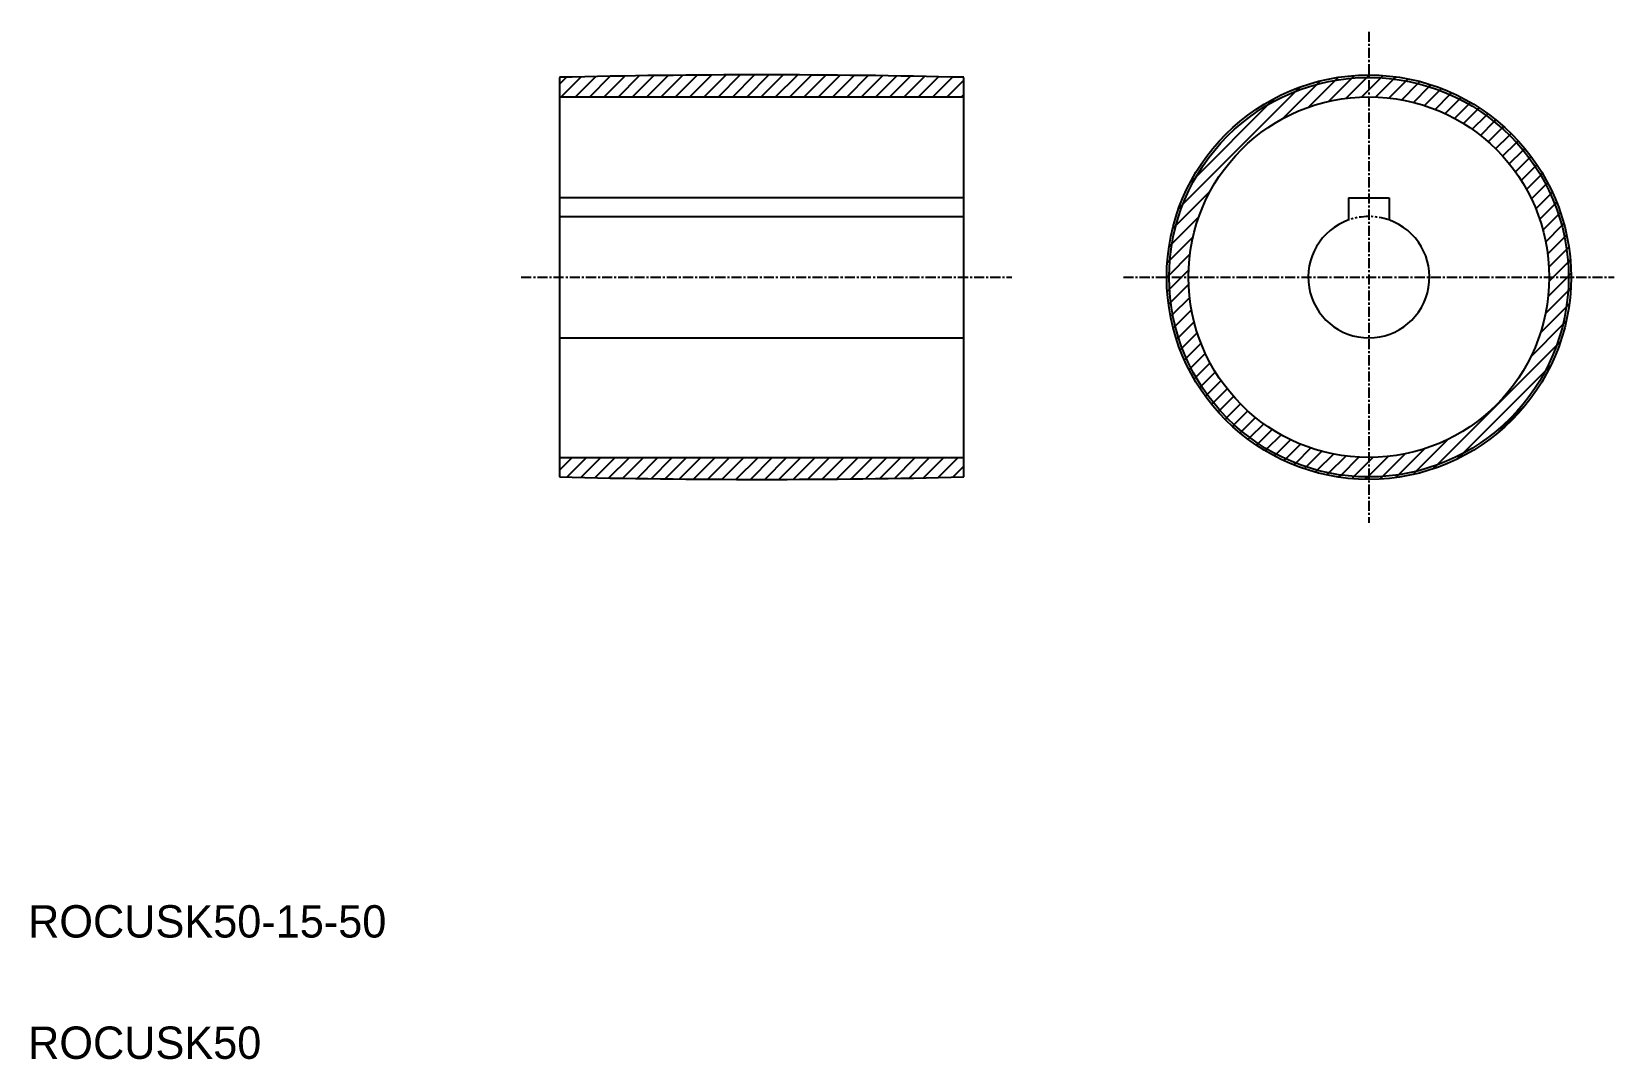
# Model space of a CAD drawing. Extents: x 10 to 206, y 10 to 137.
import ezdxf

# ---------------------------------------------------------------- set-up
doc = ezdxf.new("R2010")
doc.units = 0
doc.linetypes.add('CENTER', pattern=[2, 1.25, -0.25, 0.25, -0.25])
doc.linetypes.add('PHANTOM', pattern=[2.5, 1.25, -0.25, 0.25, -0.25, 0.25, -0.25])
doc.layers.get('0').update_dxf_attribs({"linetype": 'CONTINUOUS'})
doc.layers.add('CENTER', color=1, linetype='CENTER')

# ---------------------------------------------------------------- blocks, each defined once
blk = doc.blocks.new('*X4')
at = {"color": 0, "linetype": 'CONTINUOUS'}
for p, q in [((75.71, 130.51), (76.56, 131.36)), ((75.91, 128.94), (78.37, 131.4)), ((77.68, 128.94), (80.18, 131.44)), ((79.45, 128.94), (81.98, 131.48)), ((81.21, 128.94), (83.78, 131.51)), ((82.98, 128.94), (85.57, 131.53)), ((84.75, 128.94), (87.36, 131.56)), ((86.52, 128.94), (89.15, 131.58)), ((88.29, 128.94), (90.94, 131.6)), ((90.05, 128.94), (92.72, 131.61)), ((91.82, 128.94), (94.5, 131.63)), ((93.59, 128.94), (96.28, 131.63)), ((95.36, 128.94), (98.05, 131.64)), ((97.12, 128.94), (99.82, 131.64)), ((98.89, 128.94), (101.59, 131.64)), ((100.66, 128.94), (103.36, 131.64)), ((102.43, 128.94), (105.12, 131.63)), ((104.2, 128.94), (106.88, 131.63)), ((105.96, 128.94), (108.63, 131.61)), ((107.73, 128.94), (110.39, 131.6)), ((109.5, 128.94), (112.14, 131.58)), ((111.27, 128.94), (113.88, 131.56)), ((113.03, 128.94), (115.63, 131.54)), ((114.8, 128.94), (117.37, 131.51)), ((116.57, 128.94), (119.11, 131.48)), ((118.34, 128.94), (120.84, 131.45)), ((120.11, 128.94), (122.58, 131.41)), ((121.87, 128.94), (124.31, 131.38)), ((170.81, 128.38), (173.68, 131.25)), ((171.65, 131), (172.02, 131.36)), ((172.96, 128.76), (175.54, 131.34)), ((173.68, 131.25), (174.01, 131.58)), ((175.54, 131.34), (175.78, 131.59)), ((175.78, 131.59), (175.84, 131.64)), ((175.78, 129.82), (177.26, 131.3)), ((176.66, 128.93), (178.88, 131.15)), ((177.26, 131.3), (177.54, 131.58)), ((178.88, 131.15), (179.15, 131.42)), ((180.41, 130.91), (180.66, 131.16)), ((123.64, 128.94), (125.71, 131.01)), ((125.41, 128.94), (125.71, 129.24)), ((152.79, 115.67), (166.76, 129.64)), ((165.12, 126.23), (169.39, 130.5)), ((166.76, 129.64), (167.27, 130.15)), ((168.31, 127.66), (171.65, 131)), ((169.39, 130.5), (169.81, 130.92)), ((174.89, 128.93), (175.78, 129.82)), ((178.3, 128.8), (180.41, 130.91)), ((179.84, 128.57), (181.85, 130.59)), ((181.29, 128.25), (183.23, 130.2)), ((181.85, 130.59), (182.1, 130.83)), ((182.66, 127.86), (184.54, 129.74)), ((183.23, 130.2), (183.47, 130.43)), ((183.96, 127.39), (185.79, 129.22)), ((184.54, 129.74), (184.77, 129.97)), ((185.79, 129.22), (186.02, 129.45)), ((154.45, 119.1), (163.33, 127.97)), ((163.33, 127.97), (164.1, 128.75)), ((185.2, 126.86), (186.99, 128.65)), ((186.37, 126.27), (188.14, 128.03)), ((186.99, 128.65), (187.21, 128.88)), ((187.49, 125.62), (189.23, 127.36)), ((188.14, 128.03), (188.36, 128.25)), ((189.23, 127.36), (189.45, 127.58)), ((188.56, 124.92), (190.28, 126.64)), ((189.58, 124.17), (191.28, 125.88)), ((190.28, 126.64), (190.5, 126.86)), ((191.28, 125.88), (191.5, 126.09)), ((192.24, 125.06), (192.45, 125.28)), ((190.54, 123.36), (192.24, 125.06)), ((191.45, 122.51), (193.15, 124.21)), ((192.32, 121.61), (194.02, 123.31)), ((193.15, 124.21), (193.36, 124.42)), ((194.02, 123.31), (194.23, 123.52)), ((193.13, 120.65), (194.84, 122.36)), ((193.9, 119.65), (195.61, 121.37)), ((194.84, 122.36), (195.05, 122.57)), ((195.61, 121.37), (195.83, 121.58)), ((194.61, 118.6), (196.34, 120.33)), ((196.34, 120.33), (196.56, 120.55)), ((197.03, 119.25), (197.25, 119.46)), ((153.68, 118.33), (154.45, 119.1)), ((195.27, 117.49), (197.03, 119.25)), ((195.87, 116.32), (197.66, 118.11)), ((197.66, 118.11), (197.88, 118.33)), ((151.92, 113.03), (156.2, 117.31)), ((152.28, 115.15), (152.79, 115.67)), ((196.42, 115.1), (198.24, 116.92)), ((196.9, 113.81), (198.77, 115.68)), ((198.24, 116.92), (198.47, 117.15)), ((198.77, 115.68), (199, 115.92)), ((151.43, 110.77), (154.77, 114.11)), ((197.31, 112.46), (199.24, 114.39)), ((199.24, 114.39), (199.48, 114.62)), ((151.17, 108.75), (154.05, 111.62)), ((151.51, 112.62), (151.92, 113.03)), ((197.65, 111.03), (199.65, 113.02)), ((197.9, 109.51), (199.98, 111.59)), ((199.65, 113.02), (199.89, 113.27)), ((199.98, 111.59), (200.24, 111.85)), ((151.07, 110.41), (151.43, 110.77)), ((198.05, 107.89), (200.24, 110.09)), ((200.24, 110.09), (200.51, 110.35)), ((150.85, 108.42), (151.17, 108.75)), ((151.08, 106.89), (153.66, 109.47)), ((198.57, 106.64), (200.41, 108.49)), ((200.41, 108.49), (200.69, 108.77)), ((150.78, 106.59), (150.84, 106.64)), ((150.84, 106.64), (151.08, 106.89)), ((151.13, 105.17), (152.61, 106.64)), ((151.28, 103.55), (153.5, 105.77)), ((152.61, 106.64), (153.5, 107.54)), ((197.96, 104.26), (200.34, 106.64)), ((198.08, 106.15), (198.57, 106.64)), ((200.34, 106.64), (200.48, 106.79)), ((200.48, 106.79), (200.78, 107.09)), ((150.85, 104.88), (151.13, 105.17)), ((151.52, 102.02), (153.63, 104.13)), ((197.63, 102.17), (200.43, 104.97)), ((200.43, 104.97), (200.75, 105.29)), ((151.01, 103.28), (151.28, 103.55)), ((151.26, 101.77), (151.52, 102.02)), ((151.84, 100.58), (153.86, 102.59)), ((197, 99.77), (200.21, 102.98)), ((200.21, 102.98), (200.56, 103.34)), ((151.59, 100.33), (151.84, 100.58)), ((152.23, 99.2), (154.17, 101.14)), ((195.79, 96.8), (199.78, 100.78)), ((199.78, 100.78), (200.18, 101.19)), ((151.99, 98.96), (152.23, 99.2)), ((152.46, 97.65), (152.69, 97.89)), ((152.69, 97.89), (154.57, 99.77)), ((153.2, 96.63), (155.04, 98.47)), ((184.18, 83.41), (199.01, 98.25)), ((199.01, 98.25), (199.5, 98.74)), ((152.98, 96.41), (153.2, 96.63)), ((153.77, 95.44), (155.57, 97.23)), ((154.39, 94.29), (156.16, 96.05)), ((153.55, 95.21), (153.77, 95.44)), ((154.18, 94.07), (154.39, 94.29)), ((155.07, 93.19), (156.81, 94.93)), ((187.35, 84.82), (197.61, 95.08)), ((197.61, 95.08), (198.29, 95.76)), ((154.85, 92.98), (155.07, 93.19)), ((155.57, 91.93), (155.79, 92.15)), ((155.79, 92.15), (157.51, 93.87)), ((156.55, 91.14), (158.26, 92.85)), ((156.34, 90.93), (156.55, 91.14)), ((157.15, 89.98), (157.36, 90.19)), ((157.36, 90.19), (159.06, 91.89)), ((158.22, 89.28), (159.92, 90.97)), ((159.12, 88.41), (160.82, 90.11)), ((191.5, 87.2), (195.23, 90.93)), ((158.01, 89.06), (158.22, 89.28)), ((158.91, 88.2), (159.12, 88.41)), ((160.07, 87.59), (161.77, 89.29)), ((161.06, 86.81), (162.78, 88.53)), ((159.85, 87.38), (160.07, 87.59)), ((160.84, 86.6), (161.06, 86.81)), ((162.1, 86.08), (163.83, 87.82)), ((163.18, 85.4), (164.94, 87.16)), ((164.32, 84.77), (166.1, 86.55)), ((181.64, 82.65), (185.63, 86.64)), ((75.71, 82.78), (77.27, 84.34)), ((76.62, 81.92), (79.04, 84.34)), ((78.35, 81.88), (80.81, 84.34)), ((80.08, 81.85), (82.58, 84.34)), ((81.82, 81.82), (84.34, 84.34)), ((83.55, 81.79), (86.11, 84.34)), ((85.29, 81.76), (87.88, 84.34)), ((87.04, 81.73), (89.65, 84.34)), ((88.78, 81.71), (91.41, 84.34)), ((90.53, 81.69), (93.18, 84.34)), ((92.28, 81.68), (94.95, 84.34)), ((94.04, 81.67), (96.72, 84.34)), ((95.8, 81.66), (98.49, 84.34)), ((97.56, 81.65), (100.25, 84.34)), ((99.32, 81.64), (102.02, 84.34)), ((101.09, 81.64), (103.79, 84.34)), ((102.86, 81.65), (105.56, 84.34)), ((104.63, 81.65), (107.32, 84.34)), ((106.41, 81.66), (109.09, 84.34)), ((108.19, 81.67), (110.86, 84.34)), ((109.97, 81.68), (112.63, 84.34)), ((111.75, 81.7), (114.4, 84.34)), ((113.54, 81.72), (116.16, 84.34)), ((115.33, 81.75), (117.93, 84.34)), ((117.13, 81.77), (119.7, 84.34)), ((118.93, 81.8), (121.47, 84.34)), ((120.73, 81.84), (123.23, 84.34)), ((122.53, 81.87), (125, 84.34)), ((161.88, 85.87), (162.1, 86.08)), ((162.96, 85.18), (163.18, 85.4)), ((164.09, 84.54), (164.32, 84.77)), ((165.28, 83.96), (165.5, 84.19)), ((165.5, 84.19), (167.33, 86.01)), ((166.74, 83.66), (168.61, 85.53)), ((168.04, 83.19), (169.97, 85.12)), ((169.4, 82.78), (171.4, 84.78)), ((170.83, 82.44), (172.92, 84.53)), ((172.34, 82.18), (174.53, 84.38)), ((175.78, 82.09), (178.16, 84.47)), ((175.78, 83.86), (176.27, 84.35)), ((177.46, 82), (180.26, 84.8)), ((179.44, 82.22), (182.66, 85.43)), ((186.67, 84.14), (187.35, 84.82)), ((124.34, 81.91), (125.71, 83.28)), ((166.51, 83.43), (166.74, 83.66)), ((167.8, 82.95), (168.04, 83.19)), ((169.16, 82.54), (169.4, 82.78)), ((170.58, 82.19), (170.83, 82.44)), ((173.94, 82.01), (175.78, 83.86)), ((179.09, 81.86), (179.44, 82.22)), ((181.24, 82.25), (181.64, 82.65)), ((183.69, 82.93), (184.18, 83.41)), ((172.08, 81.92), (172.34, 82.18)), ((173.66, 81.73), (173.94, 82.01)), ((175.34, 81.65), (175.64, 81.94)), ((175.64, 81.94), (175.78, 82.09)), ((177.14, 81.68), (177.46, 82))]:
    blk.add_line(p, q, dxfattribs=at)

msp = doc.modelspace()

# ---------------------------------------------------------------- linework, layer by layer
at = {"color": 7, "linetype": 'CONTINUOUS'}
for p, q in [((75.71, 131.34), (75.71, 81.94)), ((125.71, 81.94), (125.71, 131.34)), ((75.71, 128.94), (125.71, 128.94)), ((125.71, 116.44), (75.71, 116.44)), ((173.28, 116.44), (178.28, 116.44)), ((173.28, 116.44), (173.28, 113.71)), ((178.28, 116.44), (178.28, 113.71)), ((75.71, 114.14), (125.71, 114.14)), ((75.71, 99.14), (125.71, 99.14)), ((75.71, 84.34), (125.71, 84.34))]:
    msp.add_line(p, q, dxfattribs=at)
for p, q in [((75.71, 119.14), (75.71, 119.14)), ((75.71, 106.64), (75.71, 106.64)), ((75.71, 94.14), (75.71, 94.14))]:
    msp.add_line(p, q)
for radius in [25, 24.7, 22.3]:
    msp.add_circle((175.78, 106.64), radius, dxfattribs=at)
for centre, radius, start, end in [((100.71, -910.17), 1041.82, 88.62497, 91.37503), ((175.78, 106.64), 7.5, 109.4712, 70.5288), ((100.71, 1123.46), 1041.82, 268.62497, 271.37503)]:
    msp.add_arc(centre, radius, start, end, dxfattribs=at)
at = {"color": 3, "linetype": 'PHANTOM'}
msp.add_arc((175.78, 106.64), 7.5, 70.5288, 109.4712, dxfattribs=at)
at = {"layer": 'CENTER', "color": 1, "linetype": 'CENTER'}
for p, q in [((175.78, 136.99), (175.78, 76.29)), ((70.97, 106.64), (131.63, 106.64)), ((145.43, 106.64), (206.13, 106.64))]:
    msp.add_line(p, q, dxfattribs=at)

# ---------------------------------------------------------------- block references
at = {"color": 3, "linetype": 'CONTINUOUS'}
msp.add_blockref('*X4', (0, 0), dxfattribs=at)

# ---------------------------------------------------------------- texts
at = {"color": 7, "linetype": 'CONTINUOUS'}
for s, p in [('ROCUSK50-15-50', (10, 25)), ('ROCUSK50', (10, 10))]:
    msp.add_text(s, height=4, dxfattribs=at).set_placement(p)

doc.saveas('drawing.dxf')
